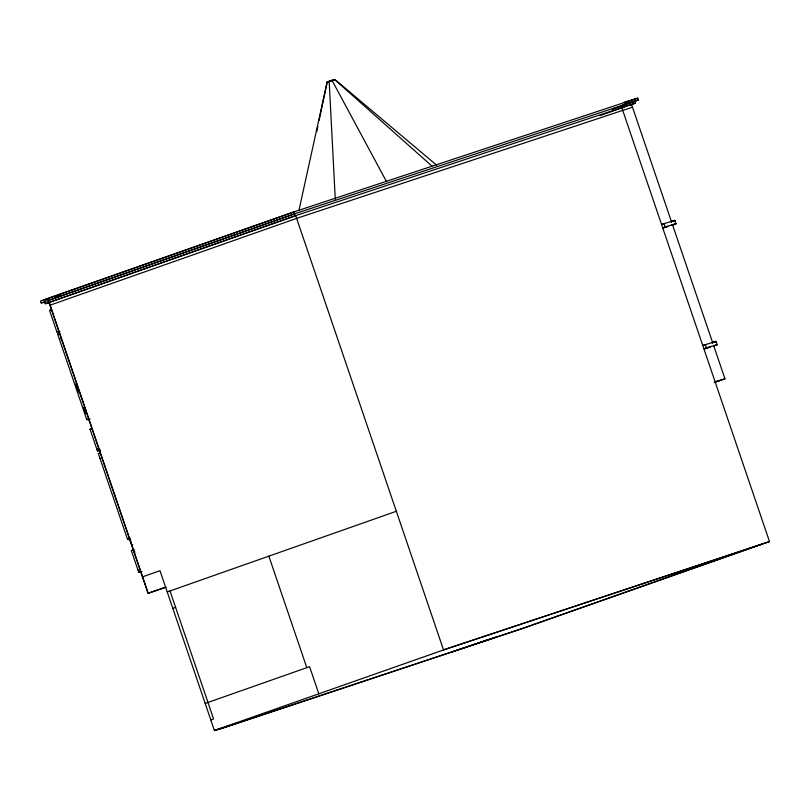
<?xml version="1.0" encoding="UTF-8"?>
<svg xmlns="http://www.w3.org/2000/svg" width="810" height="810" viewBox="0 0 810 810"><rect width="100%" height="100%" fill="white"/><g stroke="black" fill="none" stroke-linecap="round" stroke-linejoin="round"><path stroke-width="1.21" d="M316.791 131.453L317.834 126.502M319.13 120.326L327.21 81.982L334.874 79.481L436.671 165.2M298.92 210.489L327.108 82.104L334.874 79.481M493.928 637.996L495.386 637.237L452.395 651.797M664.17 223.58L661.618 224.481L663.977 223.793M665.293 226.881L662.742 227.792L667.46 226.415M713.65 345.941L717.184 344.706L716.06 341.395L702.796 345.445L706.33 344.412M706.472 347.844L703.92 348.756L709.823 347.034M332.049 80.413L327.108 82.104L332.049 80.413L386.583 181.744M45.157 302.302L41.148 302.91L40.5 301.006L293.544 212.058L637.723 98.132L638.361 100.035L630.129 102.931M45.421 300.065L43.942 299.902L293.949 211.967M638.361 100.035L294.192 213.961L47.699 300.733L47.051 298.829M44.59 301.806L45.238 303.699L48.752 302.535L295.245 215.764L635.465 103.123L634.817 101.23L624.328 104.308L624.976 106.211M166.04 587.27L148.048 593.315L49.035 302.484L295.701 215.662L443.515 649.863L769.5 541.556L621.685 107.345L631.557 104.449L671.591 222.061M624.712 102.668L637.723 98.132M612.34 109.137L633.643 101.645M612.492 109.137L627.78 103.761M599.977 115.617L624.824 106.879M629.552 105.209L635.465 103.123M671.348 221.677L674.882 220.431L676.006 223.742L672.472 224.988M663.37 228.126L668.118 226.456M712.527 342.64L716.06 341.395L712.233 342.701M705.409 348.847L710.481 347.004M714.288 382.583L724.96 378.827L713.559 345.323M165.584 587.139L148.21 593.254L49.207 302.434M167.235 591.928L396.333 511.282M172.834 608.371L175.608 607.399M205.193 703.434L309.582 666.681L318.806 693.765M210.782 719.877L213.567 718.895L170.009 590.946M142.449 576.872L159.985 570.696L214.407 730.519L235.183 723.613M473.161 644.892L487.073 640.001M769.5 541.556L523.007 628.337L217.799 729.739M58.006 332.171L56.933 332.059L49.562 310.392L51.617 309.683M56.933 332.059L60.061 331.472M86.741 419.539L89.839 418.952L86.741 419.539L57.662 334.135L59.717 333.426M97.392 450.886L100.521 450.299L97.392 450.886L90.011 429.219L92.067 428.52M129.053 539.096L127.393 538.954L98.314 453.539L100.369 452.841M127.393 538.954L130.491 538.356L128.436 539.055M138.672 572.144L141.801 571.556L138.672 572.144L131.291 550.466L134.419 549.879M671.055 221.737L674.882 220.431L664.129 223.59L665.253 226.891L676.006 223.742L671.682 225.21M671.206 221.687L674.851 220.441M672.178 225.038L676.006 223.742M716.04 341.405L712.385 342.65M717.164 344.706L706.442 347.854L705.308 344.554M54.827 296.936L60.709 294.982M41.148 302.91L294.597 213.86L295.245 215.764M50.24 302.687L45.238 303.699M49.967 305.218L296.632 218.386L632.488 107.173M88.685 419.712L87.176 419.661M131.584 544.411L132.678 544.603M221.272 728.514L522.328 628.489L761.866 544.168L444.194 649.711L214.407 730.519L228.228 726.064M329.731 81.142L334.631 79.552L432.003 166.131M623.68 102.414L634.179 99.326M622.131 105.128L627.618 103.518M715.088 381.733L724.96 378.827M714.511 382.148L719.148 380.801M57.662 334.135L58.654 334.105M59.434 339.025L60.223 339.005M98.314 453.539L99.306 453.509M100.086 458.43L100.875 458.409M49.562 310.392L50.625 310.503M90.011 429.219L91.084 429.33M96.714 448.781L97.696 448.882M134.116 551.894L135.098 551.995M137.994 570.027L138.966 570.129M672.411 224.451L712.739 342.934M626.667 101.382L627.315 103.275M293.544 212.058L294.192 213.961M268.849 556.156L306.808 667.663M47.456 298.738L48.752 302.535M75.532 383.97L78.347 392.253M83.592 407.643L85.607 413.556M329.174 81.375L335.289 199.412M130.774 541.303A1.843 1.185 71.6 0 1 129.742 539.379M130.785 540.837A1.843 1.185 71.6 0 1 129.063 538.751"/></g></svg>
